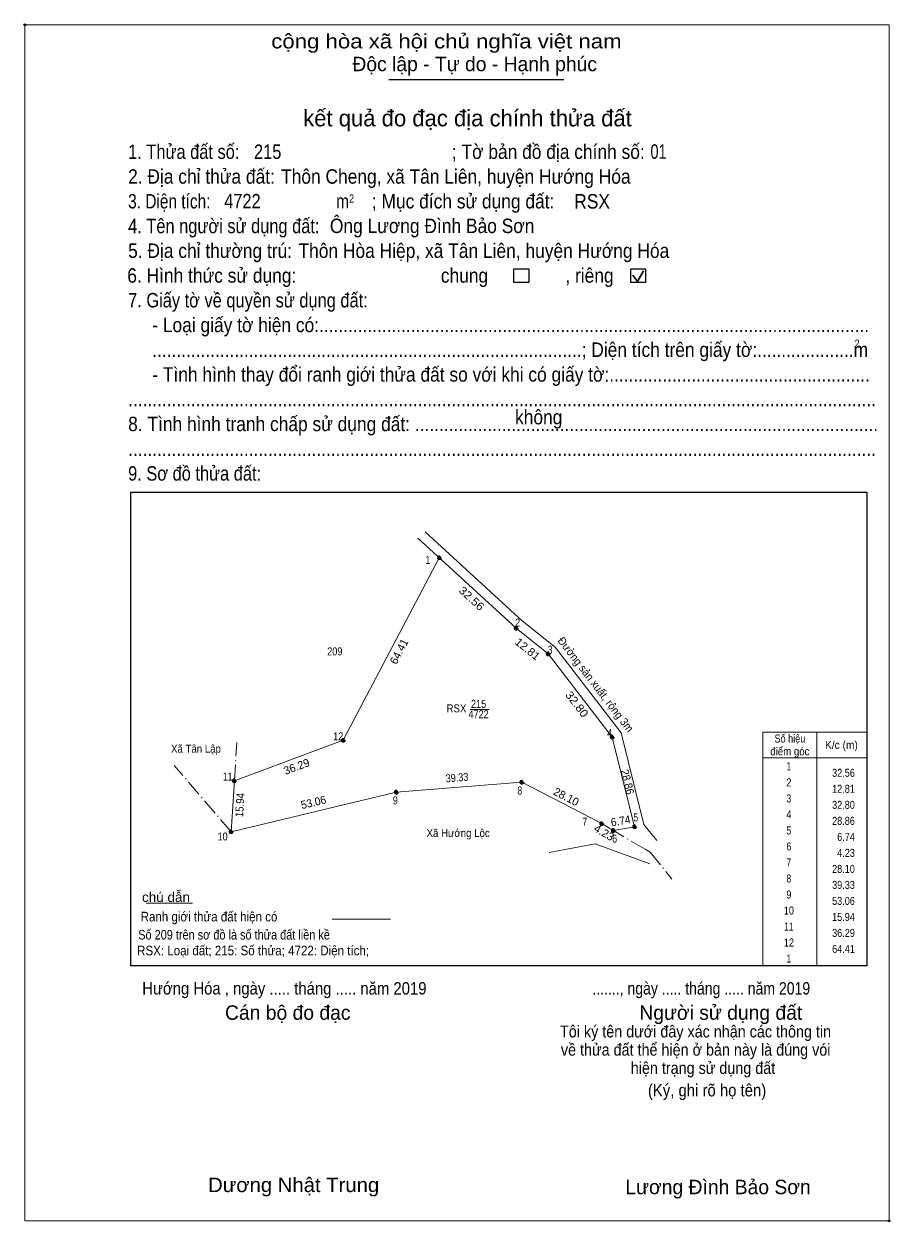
# Model space of a CAD drawing. Header units: metres. Extents: x 548628 to 549551, y 1834689 to 1835396.
# Drawn here: x 548628.1 to 548898.6, y 1834689.2 to 1835063.6 of the extents above; entities that cross this region are included whole.
import ezdxf
from ezdxf.enums import TextEntityAlignment as Align

# ---------------------------------------------------------------- set-up
doc = ezdxf.new("R2010")
doc.units = ezdxf.units.M
doc.header["$PDMODE"] = 32
doc.header["$PDSIZE"] = 0.5
doc.linetypes.add('DOT_DASHED', pattern=[7.7, 5, -1.2, 0.3, -1.2])
doc.linetypes.add('MEDIUM_DASHED', pattern=[4.5, 3, -1.5])
for name, color, linetype, lineweight in [('1', 7, 'MEDIUM_DASHED', 13), ('10', 7, 'Continuous', 13), ('17', 7, 'Continuous', 13), ('2', 7, 'Continuous', 25), ('25', 7, 'DOT_DASHED', 13), ('46', 7, 'Continuous', 13), ('55', 7, 'Continuous', 13), ('57', 7, 'DOT_DASHED', 13), ('6', 7, 'Continuous', 13), ('63', 7, 'MEDIUM_DASHED', 13)]:
    doc.layers.add(name, color=color, linetype=linetype, lineweight=lineweight)

msp = doc.modelspace()

# ---------------------------------------------------------------- hatches: boundary and pattern name
at = {"layer": '63'}
for points in [[(548758.43, 1834896.99, 1), (548757.23, 1834896.99, 1)], [(548782.43, 1834874.99, 1), (548781.23, 1834874.99, 1)], [(548792.43, 1834866.99, 1), (548791.23, 1834866.99, 1)], [(548812.43, 1834840.99, 1), (548811.23, 1834840.99, 1)], [(548728.43, 1834839.99, 1), (548727.23, 1834839.99, 1)], [(548694.42, 1834827.34, 1), (548693.22, 1834827.34, 1)], [(548784.2, 1834826.89, 1), (548783, 1834826.89, 1)], [(548744.99, 1834823.77, 1), (548743.79, 1834823.77, 1)], [(548693.38, 1834811.43, 1), (548692.18, 1834811.43, 1)], [(548809.15, 1834813.96, 1), (548807.95, 1834813.96, 1)], [(548812.78, 1834811.81, 1), (548811.58, 1834811.81, 1)], [(548819.43, 1834812.99, 1), (548818.23, 1834812.99, 1)]]:
    msp.add_hatch(color=256, dxfattribs=at).paths.add_polyline_path(points)

# ---------------------------------------------------------------- linework, layer by layer
at = {"layer": '10'}
for points in [[(548751.15, 1834903.11), (548781.83, 1834874.99), (548791.83, 1834866.99), (548811.83, 1834840.99), (548818.83, 1834812.99), (548812.18, 1834811.81)], [(548757.83, 1834896.99), (548727.83, 1834839.99), (548693.82, 1834827.34)]]:
    msp.add_lwpolyline(points, dxfattribs=at)
at = {"layer": '17'}
msp.add_line((548666.28, 1834789.09), (548680.76, 1834789.09), dxfattribs=at)
at = {"layer": '2'}
for p, q in [((548742.07, 1835046.28), (548796.68, 1835046.28)), ((548661.46, 1834917.49), (548891.33, 1834917.49)), ((548891.33, 1834917.49), (548891.33, 1834769.53))]:
    msp.add_line(p, q, dxfattribs=at)
at = {"layer": '2', "lineweight": 35}
for p, q in [((548818.23, 1834985.24), (548819.77, 1834983.24)), ((548819.77, 1834983.24), (548821.64, 1834986.59))]:
    msp.add_line(p, q, dxfattribs=at)
at = {"layer": '2', "lineweight": 13}
msp.add_lwpolyline([(548628.35, 1835063.4), (548898.36, 1835063.4), (548898.36, 1834689.94), (548628.35, 1834689.94)], close=True, dxfattribs=at)
at = {"layer": '2'}
for points in [[(548781.14, 1834987.23), (548785.78, 1834987.23), (548785.78, 1834982.91), (548781.14, 1834982.91)], [(548817.63, 1834987.23), (548822.27, 1834987.23), (548822.27, 1834982.91), (548817.63, 1834982.91)]]:
    msp.add_lwpolyline(points, close=True, dxfattribs=at)
msp.add_lwpolyline([(548891.33, 1834769.53), (548661.46, 1834769.53), (548661.46, 1834917.49)], dxfattribs=at)
for p in [(548628.35, 1835063.4), (548898.36, 1834689.94)]:
    msp.add_point(p, dxfattribs=at)
at = {"layer": '25'}
msp.add_line((548692.78, 1834811.43), (548675.04, 1834832.12), dxfattribs=at)
at = {"layer": '25', "linetype": 'Continuous'}
msp.add_line((548806.5, 1834807.64), (548792.15, 1834804.93), dxfattribs=at)
at = {"layer": '46'}
msp.add_line((548692.78, 1834811.43), (548744.39, 1834823.77), dxfattribs=at)
at = {"layer": '55'}
for p, q in [((548753.4, 1834905.12), (548783.86, 1834877.2)), ((548783.7, 1834877.33), (548794.01, 1834869.09)), ((548794.01, 1834869.09), (548814.59, 1834842.33)), ((548814.59, 1834842.33), (548821.74, 1834813.72)), ((548821.74, 1834813.72), (548825.75, 1834808.67)), ((548823.57, 1834801.42), (548806.5, 1834807.64))]:
    msp.add_line(p, q, dxfattribs=at)
for points in [[(548693.82, 1834827.34), (548727.83, 1834839.99), (548757.83, 1834896.99)], [(548781.83, 1834874.99), (548791.83, 1834866.99), (548811.83, 1834840.99), (548818.83, 1834812.99)]]:
    msp.add_lwpolyline(points, dxfattribs=at)
at = {"layer": '57'}
for p, q in [((548693.82, 1834827.34), (548694.6, 1834839.33)), ((548822.11, 1834805.96), (548812.19, 1834811.81))]:
    msp.add_line(p, q, dxfattribs=at)
at = {"layer": '57', "linetype": 'Continuous'}
msp.add_line((548693.82, 1834827.34), (548692.78, 1834811.43), dxfattribs=at)
msp.add_lwpolyline([(548812.18, 1834811.81), (548808.55, 1834813.96), (548783.6, 1834826.89), (548744.39, 1834823.77)], dxfattribs=at)
at = {"layer": '57'}
msp.add_lwpolyline([(548822.11, 1834805.96), (548823.74, 1834805), (548830.47, 1834796.64)], dxfattribs=at)
at = {"layer": '6'}
msp.add_line((548724.32, 1834784.17), (548742.6, 1834784.17), dxfattribs=at)
at = {"layer": '63', "linetype": 'Continuous'}
for p, q in [((548767.46, 1834849.6), (548773.32, 1834849.6)), ((548875.73, 1834842.53), (548875.73, 1834769.53)), ((548875.73, 1834842.53), (548875.73, 1834769.53)), ((548858.93, 1834834.53), (548891.33, 1834834.53))]:
    msp.add_line(p, q, dxfattribs=at)
msp.add_lwpolyline([(548858.93, 1834842.53), (548891.33, 1834842.53), (548891.33, 1834769.53), (548858.93, 1834769.53)], close=True, dxfattribs=at)
at = {"layer": '63'}
for centre in [(548757.83, 1834896.99), (548781.83, 1834874.99), (548791.83, 1834866.99), (548811.83, 1834840.99), (548727.83, 1834839.99), (548693.82, 1834827.34), (548783.6, 1834826.89), (548744.39, 1834823.77), (548692.78, 1834811.43), (548808.55, 1834813.96), (548812.18, 1834811.81), (548818.83, 1834812.99)]:
    msp.add_circle(centre, 0.6, dxfattribs=at)

# ---------------------------------------------------------------- texts
at = {"layer": '1'}
for s, width, p in [('209', 0.85, (548725.185, 1834866.49)), ('215', 0.85, (548770.1, 1834850.1)), ('RSX', 0.9, (548763.19, 1834848.7)), ('4722', 0.85, (548770.1, 1834846.87))]:
    msp.add_text(s, height=2.5, dxfattribs=dict(at, width=width)).set_placement(p, align=Align.CENTER)
at = {"layer": '2'}
for s, height, width, p in [('cộng hòa xã hội chủ nghĩa việt nam', 4.507, 1.15, (548705.34, 1835056.02)), ('1. Thửa đất số:', 4.507, 0.85, (548660.63, 1835021.51)), ('215', 4.51, 0.85, (548699.94, 1835021.51)), ('; Tờ bản đồ địa chính số:', 4.507, 0.9, (548761.75, 1835021.51)), ('01', 4.51, 0.75, (548823.79, 1835021.57)), ('2. Địa chỉ thửa đất:', 4.507, 0.9, (548660.63, 1835013.78)), ('Thôn Cheng, xã Tân Liên, huyện Hướng Hóa', 4.51, 0.9, (548708.4, 1835013.78)), ('3. Diện tích:', 4.507, 0.8, (548660.63, 1835006.05)), ('4722', 4.51, 0.85, (548690.63, 1835006.09)), ('m', 4.507, 0.8, (548725.6, 1835006.05)), ('2', 2.575, 0.8, (548729.65, 1835007.86)), ('; Mục đích sử dụng đất:', 4.507, 0.9, (548736.77, 1835006.05)), ('RSX', 4.51, 0.9, (548799.97, 1835006.02)), ('4. Tên người sử dụng đất:', 4.507, 0.85, (548660.63, 1834998.33)), ('Ông Lương Đình Bảo Sơn', 4.51, 0.9, (548723.66, 1834998.36)), ('5. Địa chỉ thường trú:', 4.507, 0.9, (548660.63, 1834990.6)), ('Thôn Hòa Hiệp, xã Tân Liên, huyện Hướng Hóa', 4.51, 0.9, (548713.84, 1834990.6)), ('6. Hình thức sử dụng:', 4.507, 0.9, (548660.37, 1834982.87)), ('chung                , riêng', 4.507, 0.9, (548758.31, 1834982.87)), ('7. Giấy tờ về quyền sử dụng đất:', 4.507, 0.85, (548660.63, 1834975.15)), ('     - Loại giấy tờ hiện có:..................................................................................................................', 4.507, 0.9, (548660.63, 1834967.42)), ('     .........................................................................................; Diện tích trên giấy tờ:....................m', 4.507, 0.9, (548660.63, 1834959.69)), ('2', 2.575, 0.8, (548887.54, 1834962.53)), ('     - Tình hình thay đổi ranh giới thửa đất so với khi có giấy tờ:......................................................', 4.507, 0.9, (548660.63, 1834951.97)), ('...........................................................................................................................................................', 4.507, 0.9, (548660.63, 1834944.24)), ('không', 4.507, 0.9, (548781.49, 1834938.64)), ('8. Tình hình tranh chấp sử dụng đất: ................................................................................................', 4.507, 0.9, (548660.63, 1834936.51)), ('...........................................................................................................................................................', 4.507, 0.9, (548660.63, 1834928.79)), ('9. Sơ đồ thửa đất:', 4.507, 0.85, (548660.63, 1834921.06)), ('Hướng Hóa , ngày ..... tháng ..... năm 2019', 3.86, 0.9, (548665.04, 1834760.6)), ('......., ngày ..... tháng ..... năm 2019', 3.86, 0.85, (548805.63, 1834760.6)), ('(Ký, ghi rõ họ tên)', 3.863, 0.9, (548822.99, 1834728.79)), ('Dương Nhật Trung', 4.51, 1.05, (548685.61, 1834698.91))]:
    msp.add_text(s, height=height, dxfattribs=dict(at, width=width)).set_placement(p)
for s, height, p in [('Độc lập - Tự do - Hạnh phúc', 4.507, (548730.68, 1835048.91)), ('Cán bộ đo đạc', 4.507, (548690.89, 1834752.71)), ('Người sử dụng đất', 4.507, (548820.31, 1834752.71)), ('Lương Đình Bảo Sơn', 4.51, (548815.95, 1834698.25))]:
    msp.add_text(s, height=height, dxfattribs=at).set_placement(p)
for s, height, p in [('kết quả đo đạc địa chính thửa đất', 5.151, (548766.635, 1835031.68)), ('.', 1.288, (548898.337, 1834689.25))]:
    msp.add_text(s, height=height, dxfattribs=at).set_placement(p, align=Align.CENTER)
at = {"layer": '2', "width": 0.9}
for s, p in [('Tôi ký tên dưới đây xác nhận các thông tin', (548837.865, 1834747.2)), ('về thửa đất thể hiện ở bản này là đúng vói', (548837.905, 1834741.51)), ('hiện trạng sử dụng đất', (548840.185, 1834735.81))]:
    msp.add_text(s, height=3.724, dxfattribs=at).set_placement(p, align=Align.CENTER)
at = {"layer": '6'}
for s, width, p in [('chú dẫn', 1.05, (548664.96, 1834789.51)), ('Ranh giới thửa đất hiện có ', 0.9, (548664.54, 1834783.42)), ('Số 209 trên sơ đồ là số thửa đất liền kề', 0.85, (548663.79, 1834777.77)), ('RSX: Loại đất; 215: Số thửa; 4722: Diện tích;', 0.9, (548663.43, 1834772.83))]:
    msp.add_text(s, height=3, dxfattribs=dict(at, width=width)).set_placement(p)
at = {"layer": '63'}
for s, width, p in [(' 1', 0.75, (548754.92, 1834895.07)), (' 2', 0.85, (548783.07, 1834875.48)), (' 3', 0.8, (548793.19, 1834866.99)), (' 12', 0.85, (548727.83, 1834839.99)), (' 4', 0.85, (548811.83, 1834840.99)), (' 11', 0.8, (548693.2, 1834827.4)), ('32.56', 0.85, (548887.63, 1834828.58)), ('12.81', 0.85, (548887.63, 1834823.58)), (' 9', 0.85, (548744.88, 1834819.98)), (' 8', 0.8, (548783.72, 1834823.04)), ('32.80', 0.85, (548887.63, 1834818.58)), (' 7', 0.8, (548804.02, 1834813.28)), (' 5', 0.8, (548819.95, 1834814.67)), ('28.86', 0.85, (548887.63, 1834813.58)), (' 10', 0.85, (548691.73, 1834808.7)), ('6.74', 0.85, (548887.63, 1834808.58)), (' 6', 0.85, (548813.37, 1834808.02)), ('4.23', 0.85, (548887.63, 1834803.58)), ('28.10', 0.85, (548887.63, 1834798.58)), ('39.33', 0.85, (548887.63, 1834793.58)), ('53.06', 0.85, (548887.63, 1834788.58)), ('15.94', 0.85, (548887.63, 1834783.58)), ('36.29', 0.85, (548887.63, 1834778.58)), ('64.41', 0.85, (548887.63, 1834773.58))]:
    msp.add_text(s, height=2.5, dxfattribs=dict(at, width=width)).set_placement(p, align=Align.RIGHT)
for s, rotation, width, p in [('32.56', 317.49, 1.1, (548767.085, 1834883.348)), ('12.81', 321.34, 1.05, (548784.629, 1834867.503)), ('Đường sản xuất, rộng 3m', 307.562, 0.95, (548805.684, 1834856.627)), ('32.80', 307.569, 1.1, (548799.818, 1834850.492)), ('39.33', 4.55, 0.85, (548763.471, 1834827.081)), ('28.86', 284.036, 0.95, (548815.404, 1834826.683)), ('15.94', 86.26, 0.9, (548696.772, 1834819.663)), ('53.06', 13.447, 0.95, (548718.829, 1834819.403)), ('6.74', 10.077, 0.95, (548814.681, 1834813.612))]:
    msp.add_text(s, height=2.5, rotation=rotation, dxfattribs=dict(at, width=width)).set_placement(p, align=Align.CENTER)
for s, rotation, p in [('64.41', 62.241, (548746.363, 1834867.143)), ('36.29', 20.403, (548713.689, 1834830.601)), ('28.10', 332.605, (548796.9, 1834821.241)), ('4.23', 329.431, (548808.654, 1834810.095))]:
    msp.add_text(s, height=2.5, rotation=rotation, dxfattribs=at).set_placement(p, align=Align.CENTER)
for s, width, p in [('Số hiệu', 0.85, (548867.33, 1834839.28)), ('Xã Tân Lập', 0.9, (548681.825, 1834836.11)), ('điểm góc', 0.9, (548867.33, 1834835.28)), ('K/c (m)', 0.95, (548883.43, 1834837.28)), (' 1', 0.75, (548866.625, 1834830.58)), (' 2', 0.85, (548866.63, 1834825.58)), (' 3', 0.8, (548866.63, 1834820.58)), (' 4', 0.85, (548866.625, 1834815.58)), ('Xã Hướng Lộc', 0.9, (548763.71, 1834809.78)), (' 5', 0.8, (548866.63, 1834810.58)), (' 6', 0.85, (548866.63, 1834805.58)), (' 7', 0.8, (548866.63, 1834800.58)), (' 8', 0.8, (548866.63, 1834795.58)), (' 9', 0.85, (548866.625, 1834790.58)), (' 10', 0.85, (548866.625, 1834785.58)), (' 11', 0.8, (548866.625, 1834780.58)), (' 12', 0.85, (548866.63, 1834775.58)), (' 1', 0.75, (548866.625, 1834770.58))]:
    msp.add_text(s, height=2.5, dxfattribs=dict(at, width=width)).set_placement(p, align=Align.CENTER)

doc.saveas('drawing.dxf')
